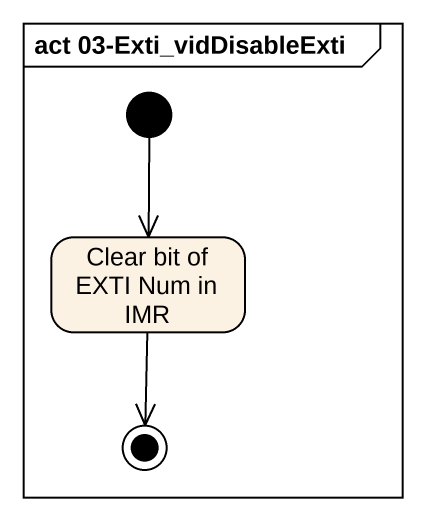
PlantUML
@startuml
mainframe act 03-Exti_vidDisableExti
hide empty description
state "Clear bit of EXTI Num in IMR" as Clear_bit_of_EXTI_Num_in_IMR
[*] --> Clear_bit_of_EXTI_Num_in_IMR
Clear_bit_of_EXTI_Num_in_IMR --> [*]
@enduml
